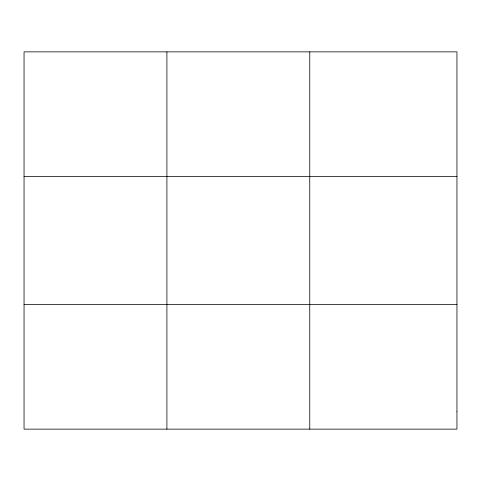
<?xml version="1.0" encoding="UTF-8"?>
<svg xmlns="http://www.w3.org/2000/svg" width="481" height="481" viewBox="0 0 481 481"><rect width="100%" height="100%" fill="white"/><g stroke="black" fill="none" stroke-linecap="round" stroke-linejoin="round"><path stroke-width="0.72" d="M166.907 51.864L166.907 429.136M309.764 51.864L309.764 429.136M24.05 176.365L456.95 176.365M24.05 304.635L456.95 304.635M456.95 411.351L456.95 429.136L24.05 429.136L24.05 51.864L456.95 51.864L456.95 411.351"/></g></svg>
